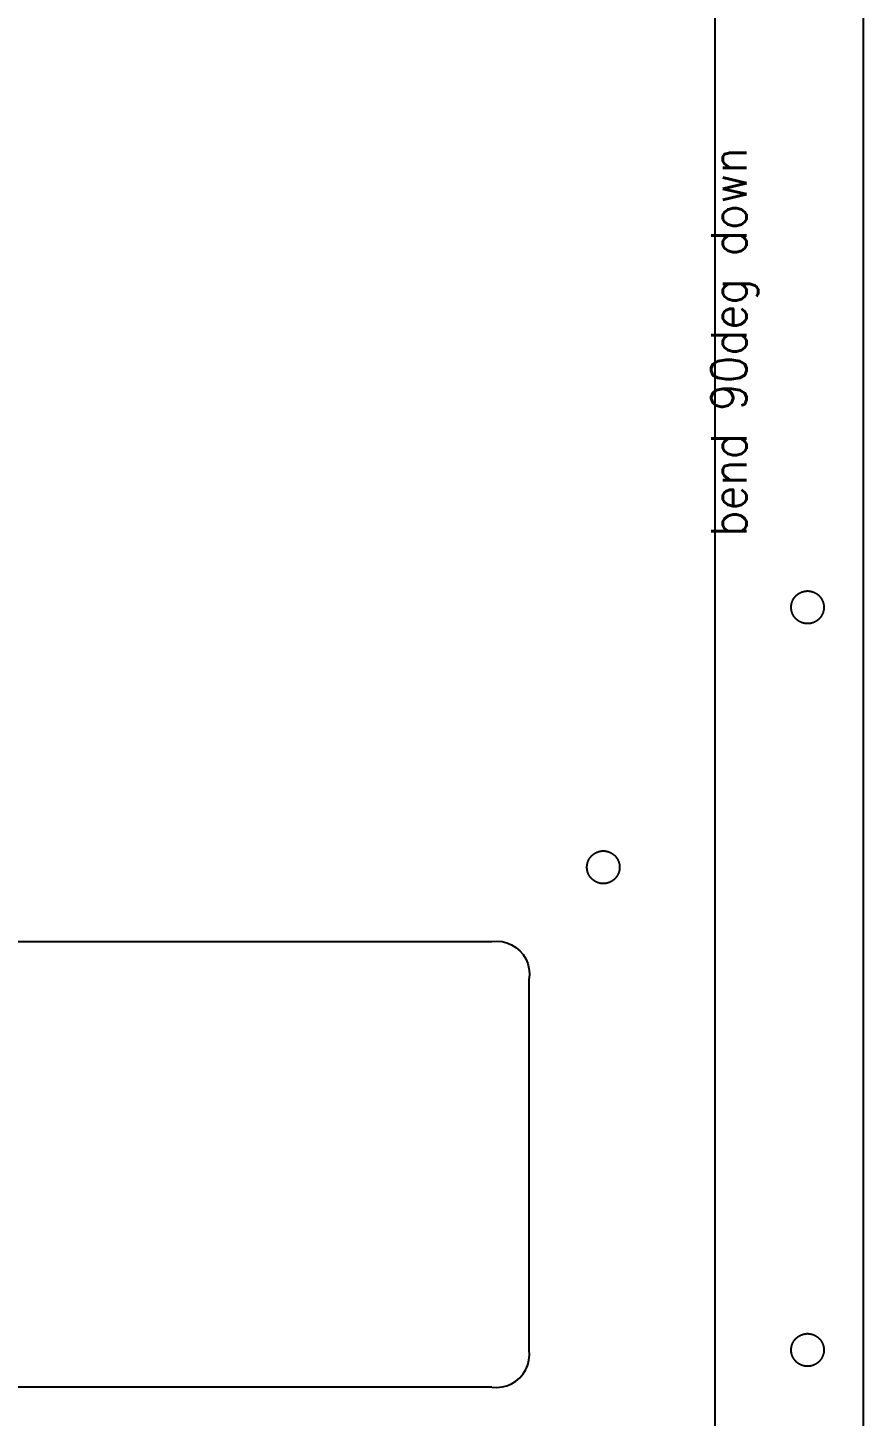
# Model space of a CAD drawing. Extents: x 313 to 538, y -9 to 739.
# Drawn here: x 425 to 537.5, y 364.9 to 551.9 of the extents above; entities that cross this region are included whole.
import ezdxf

# ---------------------------------------------------------------- set-up
doc = ezdxf.new("R2010")
doc.units = 0
doc.layers.get('0').update_dxf_attribs({"linetype": 'CONTINUOUS', "true_color": 0xffffff})
doc.layers.add('Layer0', color=7, linetype='CONTINUOUS', true_color=0xffffff)
doc.styles.add('textstyle2', font='')
doc.styles.get('textstyle2').set_extended_font_data('Standard')

msp = doc.modelspace()

# ---------------------------------------------------------------- linework, layer by layer
at = {"layer": 'Layer0'}
for p, q in [((517.53, 714.84), (517.53, 27.84)), ((537.53, 712.84), (537.53, 29.84)), ((528.08, 474.87), (528.1, 474.91)), ((528.1, 474.91), (528.12, 474.94)), ((528.12, 474.94), (528.14, 474.97)), ((528.14, 474.97), (528.16, 475.01)), ((528.16, 475.01), (528.18, 475.04)), ((528.18, 475.04), (528.2, 475.07)), ((528.2, 475.07), (528.23, 475.1)), ((528.23, 475.1), (528.25, 475.13)), ((528.25, 475.13), (528.27, 475.16)), ((528.27, 475.16), (528.29, 475.19)), ((528.29, 475.19), (528.32, 475.22)), ((528.32, 475.22), (528.34, 475.25)), ((528.34, 475.25), (528.37, 475.28)), ((528.37, 475.28), (528.39, 475.31)), ((528.39, 475.31), (528.42, 475.34)), ((528.42, 475.34), (528.44, 475.37)), ((528.44, 475.37), (528.47, 475.4)), ((528.47, 475.4), (528.5, 475.42)), ((528.5, 475.42), (528.53, 475.45)), ((528.53, 475.45), (528.56, 475.47)), ((528.56, 475.47), (528.58, 475.5)), ((528.58, 475.5), (528.61, 475.53)), ((528.61, 475.53), (528.64, 475.55)), ((528.64, 475.55), (528.67, 475.57)), ((528.67, 475.57), (528.7, 475.6)), ((528.7, 475.6), (528.73, 475.62)), ((528.73, 475.62), (528.77, 475.64)), ((528.77, 475.64), (528.8, 475.66)), ((528.8, 475.66), (528.83, 475.68)), ((528.83, 475.68), (528.86, 475.71)), ((528.86, 475.71), (528.89, 475.73)), ((528.89, 475.73), (528.93, 475.75)), ((528.93, 475.75), (528.96, 475.76)), ((528.96, 475.76), (528.99, 475.78)), ((528.99, 475.78), (529.03, 475.8)), ((529.03, 475.8), (529.06, 475.82)), ((529.06, 475.82), (529.1, 475.83)), ((529.1, 475.83), (529.13, 475.85)), ((529.13, 475.85), (529.17, 475.86)), ((529.17, 475.86), (529.2, 475.88)), ((529.2, 475.88), (529.24, 475.89)), ((529.24, 475.89), (529.28, 475.91)), ((529.28, 475.91), (529.31, 475.92)), ((529.31, 475.92), (529.35, 475.93)), ((529.35, 475.93), (529.38, 475.94)), ((529.38, 475.94), (529.42, 475.95)), ((529.42, 475.95), (529.46, 475.96)), ((529.46, 475.96), (529.5, 475.97)), ((529.5, 475.97), (529.53, 475.98)), ((529.53, 475.98), (529.57, 475.99)), ((529.57, 475.99), (529.61, 476)), ((529.61, 476), (529.65, 476.01)), ((529.65, 476.01), (529.68, 476.01)), ((529.68, 476.01), (529.72, 476.02)), ((529.72, 476.02), (529.76, 476.02)), ((529.76, 476.02), (529.8, 476.03)), ((529.8, 476.03), (529.84, 476.03)), ((529.84, 476.03), (529.87, 476.03)), ((529.87, 476.03), (529.91, 476.04)), ((529.91, 476.04), (529.95, 476.04)), ((529.95, 476.04), (529.99, 476.04)), ((529.99, 476.04), (530.03, 476.04)), ((530.03, 476.04), (530.07, 476.04)), ((530.07, 476.04), (530.1, 476.04)), ((530.1, 476.04), (530.14, 476.04)), ((530.14, 476.04), (530.18, 476.03)), ((530.18, 476.03), (530.22, 476.03)), ((530.22, 476.03), (530.26, 476.03)), ((530.26, 476.03), (530.3, 476.02)), ((530.3, 476.02), (530.33, 476.02)), ((530.33, 476.02), (530.37, 476.01)), ((530.37, 476.01), (530.41, 476.01)), ((530.41, 476.01), (530.45, 476)), ((530.45, 476), (530.48, 475.99)), ((530.48, 475.99), (530.52, 475.98)), ((530.52, 475.98), (530.56, 475.97)), ((530.56, 475.97), (530.6, 475.96)), ((530.6, 475.96), (530.63, 475.95)), ((530.63, 475.95), (530.67, 475.94)), ((530.67, 475.94), (530.71, 475.93)), ((530.71, 475.93), (530.74, 475.92)), ((530.74, 475.92), (530.78, 475.91)), ((530.78, 475.91), (530.82, 475.89)), ((530.82, 475.89), (530.85, 475.88)), ((530.85, 475.88), (530.89, 475.86)), ((530.89, 475.86), (530.92, 475.85)), ((530.92, 475.85), (530.96, 475.83)), ((530.96, 475.83), (530.99, 475.82)), ((530.99, 475.82), (531.03, 475.8)), ((531.03, 475.8), (531.06, 475.78)), ((531.06, 475.78), (531.09, 475.76)), ((531.09, 475.76), (531.13, 475.75)), ((531.13, 475.75), (531.16, 475.73)), ((531.16, 475.73), (531.19, 475.71)), ((531.19, 475.71), (531.23, 475.68)), ((531.23, 475.68), (531.26, 475.66)), ((531.26, 475.66), (531.29, 475.64)), ((531.29, 475.64), (531.32, 475.62)), ((531.32, 475.62), (531.35, 475.6)), ((531.35, 475.6), (531.38, 475.57)), ((531.38, 475.57), (531.41, 475.55)), ((531.41, 475.55), (531.44, 475.53)), ((531.44, 475.53), (531.47, 475.5)), ((531.47, 475.5), (531.5, 475.47)), ((531.5, 475.47), (531.53, 475.45)), ((531.53, 475.45), (531.56, 475.42)), ((531.56, 475.42), (531.58, 475.4)), ((531.58, 475.4), (531.61, 475.37)), ((531.61, 475.37), (531.64, 475.34)), ((531.64, 475.34), (531.66, 475.31)), ((531.66, 475.31), (531.69, 475.28)), ((531.69, 475.28), (531.71, 475.25)), ((531.71, 475.25), (531.74, 475.22)), ((531.74, 475.22), (531.76, 475.19)), ((531.76, 475.19), (531.78, 475.16)), ((531.78, 475.16), (531.81, 475.13)), ((531.81, 475.13), (531.83, 475.1)), ((531.83, 475.1), (531.85, 475.07)), ((531.85, 475.07), (531.87, 475.04)), ((531.87, 475.04), (531.89, 475.01)), ((531.89, 475.01), (531.91, 474.97)), ((531.91, 474.97), (531.93, 474.94)), ((531.93, 474.94), (531.95, 474.91)), ((531.95, 474.91), (531.97, 474.87)), ((527.83, 473.99), (527.84, 474.03)), ((527.83, 473.95), (527.83, 473.99)), ((527.83, 473.92), (527.83, 473.95)), ((527.83, 473.88), (527.83, 473.92)), ((527.83, 473.84), (527.83, 473.88)), ((527.83, 473.8), (527.83, 473.84)), ((527.83, 473.76), (527.83, 473.8)), ((527.83, 473.72), (527.83, 473.76)), ((527.83, 473.69), (527.83, 473.72)), ((527.84, 473.65), (527.83, 473.69)), ((527.84, 474.11), (527.85, 474.15)), ((527.84, 474.07), (527.84, 474.11)), ((527.84, 474.03), (527.84, 474.07)), ((527.84, 473.61), (527.84, 473.65)), ((527.84, 473.57), (527.84, 473.61)), ((527.85, 473.53), (527.84, 473.57)), ((527.85, 474.18), (527.86, 474.22)), ((527.85, 474.15), (527.85, 474.18)), ((527.85, 473.5), (527.85, 473.53)), ((527.86, 473.46), (527.85, 473.5)), ((527.86, 474.22), (527.87, 474.26)), ((527.87, 473.42), (527.86, 473.46)), ((527.87, 474.26), (527.88, 474.3)), ((527.88, 473.38), (527.87, 473.42)), ((527.88, 474.33), (527.89, 474.37)), ((527.88, 474.3), (527.88, 474.33)), ((527.88, 473.34), (527.88, 473.38)), ((527.89, 473.31), (527.88, 473.34)), ((527.89, 474.37), (527.9, 474.41)), ((527.9, 473.27), (527.89, 473.31)), ((527.9, 474.41), (527.91, 474.45)), ((527.91, 473.23), (527.9, 473.27)), ((527.91, 474.45), (527.92, 474.48)), ((527.92, 473.2), (527.91, 473.23)), ((527.92, 474.48), (527.94, 474.52)), ((527.94, 473.16), (527.92, 473.2)), ((527.94, 474.52), (527.95, 474.56)), ((527.95, 473.12), (527.94, 473.16)), ((527.95, 474.56), (527.96, 474.59)), ((527.96, 473.09), (527.95, 473.12)), ((527.96, 474.59), (527.97, 474.63)), ((527.97, 473.05), (527.96, 473.09)), ((527.97, 474.63), (527.99, 474.66)), ((527.99, 473.02), (527.97, 473.05)), ((527.99, 474.66), (528, 474.7)), ((528, 472.98), (527.99, 473.02)), ((528, 474.7), (528.02, 474.73)), ((528.02, 474.73), (528.03, 474.77)), ((528.03, 474.77), (528.05, 474.8)), ((528.05, 474.8), (528.07, 474.84)), ((528.07, 474.84), (528.08, 474.87)), ((531.97, 474.87), (531.99, 474.84)), ((531.99, 474.84), (532, 474.8)), ((532, 474.8), (532.02, 474.77)), ((532.02, 474.77), (532.04, 474.73)), ((532.04, 474.73), (532.05, 474.7)), ((532.05, 474.7), (532.07, 474.66)), ((532.07, 473.02), (532.05, 472.98)), ((532.07, 474.66), (532.08, 474.63)), ((532.08, 473.05), (532.07, 473.02)), ((532.08, 474.63), (532.09, 474.59)), ((532.09, 473.09), (532.08, 473.05)), ((532.09, 474.59), (532.11, 474.56)), ((532.11, 473.12), (532.09, 473.09)), ((532.11, 474.56), (532.12, 474.52)), ((532.12, 473.16), (532.11, 473.12)), ((532.12, 474.52), (532.13, 474.48)), ((532.13, 473.2), (532.12, 473.16)), ((532.13, 474.48), (532.14, 474.45)), ((532.14, 473.23), (532.13, 473.2)), ((532.14, 474.45), (532.15, 474.41)), ((532.15, 473.27), (532.14, 473.23)), ((532.15, 474.41), (532.16, 474.37)), ((532.16, 473.31), (532.15, 473.27)), ((532.16, 474.37), (532.17, 474.33)), ((532.17, 473.34), (532.16, 473.31)), ((532.17, 474.33), (532.18, 474.3)), ((532.18, 473.38), (532.17, 473.34)), ((532.18, 474.3), (532.19, 474.26)), ((532.19, 473.42), (532.18, 473.38)), ((532.19, 474.26), (532.19, 474.22)), ((532.19, 474.22), (532.2, 474.18)), ((532.2, 473.5), (532.19, 473.46)), ((532.19, 473.46), (532.19, 473.42)), ((532.2, 474.18), (532.21, 474.15)), ((532.21, 473.53), (532.2, 473.5)), ((532.21, 474.15), (532.21, 474.11)), ((532.21, 474.11), (532.22, 474.07)), ((532.22, 473.61), (532.21, 473.57)), ((532.21, 473.57), (532.21, 473.53)), ((532.22, 474.07), (532.22, 474.03)), ((532.22, 474.03), (532.22, 473.99)), ((532.22, 473.99), (532.22, 473.95)), ((532.22, 473.95), (532.23, 473.92)), ((532.23, 473.76), (532.22, 473.72)), ((532.22, 473.72), (532.22, 473.69)), ((532.22, 473.69), (532.22, 473.65)), ((532.22, 473.65), (532.22, 473.61)), ((532.23, 473.92), (532.23, 473.88)), ((532.23, 473.88), (532.23, 473.84)), ((532.23, 473.84), (532.23, 473.8)), ((532.23, 473.8), (532.23, 473.76)), ((528.02, 472.95), (528, 472.98)), ((528.03, 472.91), (528.02, 472.95)), ((528.05, 472.88), (528.03, 472.91)), ((528.07, 472.84), (528.05, 472.88)), ((528.08, 472.81), (528.07, 472.84)), ((528.1, 472.77), (528.08, 472.81)), ((528.12, 472.74), (528.1, 472.77)), ((528.14, 472.71), (528.12, 472.74)), ((528.16, 472.67), (528.14, 472.71)), ((528.18, 472.64), (528.16, 472.67)), ((528.2, 472.61), (528.18, 472.64)), ((528.23, 472.58), (528.2, 472.61)), ((528.25, 472.55), (528.23, 472.58)), ((528.27, 472.52), (528.25, 472.55)), ((528.29, 472.49), (528.27, 472.52)), ((528.32, 472.46), (528.29, 472.49)), ((528.34, 472.43), (528.32, 472.46)), ((528.37, 472.4), (528.34, 472.43)), ((528.39, 472.37), (528.37, 472.4)), ((528.42, 472.34), (528.39, 472.37)), ((528.44, 472.31), (528.42, 472.34)), ((528.47, 472.28), (528.44, 472.31)), ((528.5, 472.26), (528.47, 472.28)), ((528.53, 472.23), (528.5, 472.26)), ((528.56, 472.2), (528.53, 472.23)), ((528.58, 472.18), (528.56, 472.2)), ((528.61, 472.15), (528.58, 472.18)), ((528.64, 472.13), (528.61, 472.15)), ((528.67, 472.11), (528.64, 472.13)), ((528.7, 472.08), (528.67, 472.11)), ((528.73, 472.06), (528.7, 472.08)), ((528.77, 472.04), (528.73, 472.06)), ((528.8, 472.02), (528.77, 472.04)), ((528.83, 471.99), (528.8, 472.02)), ((528.86, 471.97), (528.83, 471.99)), ((528.89, 471.95), (528.86, 471.97)), ((528.93, 471.93), (528.89, 471.95)), ((528.96, 471.92), (528.93, 471.93)), ((528.99, 471.9), (528.96, 471.92)), ((529.03, 471.88), (528.99, 471.9)), ((529.06, 471.86), (529.03, 471.88)), ((529.1, 471.85), (529.06, 471.86)), ((529.13, 471.83), (529.1, 471.85)), ((529.17, 471.81), (529.13, 471.83)), ((529.2, 471.8), (529.17, 471.81)), ((529.24, 471.79), (529.2, 471.8)), ((529.28, 471.77), (529.24, 471.79)), ((529.31, 471.76), (529.28, 471.77)), ((529.35, 471.75), (529.31, 471.76)), ((529.38, 471.74), (529.35, 471.75)), ((529.42, 471.73), (529.38, 471.74)), ((529.46, 471.71), (529.42, 471.73)), ((529.5, 471.71), (529.46, 471.71)), ((529.53, 471.7), (529.5, 471.71)), ((529.57, 471.69), (529.53, 471.7)), ((529.61, 471.68), (529.57, 471.69)), ((529.65, 471.67), (529.61, 471.68)), ((529.68, 471.67), (529.65, 471.67)), ((529.72, 471.66), (529.68, 471.67)), ((529.76, 471.66), (529.72, 471.66)), ((529.8, 471.65), (529.76, 471.66)), ((529.84, 471.65), (529.8, 471.65)), ((529.87, 471.65), (529.84, 471.65)), ((529.91, 471.64), (529.87, 471.65)), ((529.95, 471.64), (529.91, 471.64)), ((529.99, 471.64), (529.95, 471.64)), ((530.03, 471.64), (529.99, 471.64)), ((530.07, 471.64), (530.03, 471.64)), ((530.1, 471.64), (530.07, 471.64)), ((530.14, 471.64), (530.1, 471.64)), ((530.18, 471.65), (530.14, 471.64)), ((530.22, 471.65), (530.18, 471.65)), ((530.26, 471.65), (530.22, 471.65)), ((530.3, 471.66), (530.26, 471.65)), ((530.33, 471.66), (530.3, 471.66)), ((530.37, 471.67), (530.33, 471.66)), ((530.41, 471.67), (530.37, 471.67)), ((530.45, 471.68), (530.41, 471.67)), ((530.48, 471.69), (530.45, 471.68)), ((530.52, 471.7), (530.48, 471.69)), ((530.56, 471.71), (530.52, 471.7)), ((530.6, 471.71), (530.56, 471.71)), ((530.63, 471.73), (530.6, 471.71)), ((530.67, 471.74), (530.63, 471.73)), ((530.71, 471.75), (530.67, 471.74)), ((530.74, 471.76), (530.71, 471.75)), ((530.78, 471.77), (530.74, 471.76)), ((530.82, 471.79), (530.78, 471.77)), ((530.85, 471.8), (530.82, 471.79)), ((530.89, 471.81), (530.85, 471.8)), ((530.92, 471.83), (530.89, 471.81)), ((530.96, 471.85), (530.92, 471.83)), ((530.99, 471.86), (530.96, 471.85)), ((531.03, 471.88), (530.99, 471.86)), ((531.06, 471.9), (531.03, 471.88)), ((531.09, 471.92), (531.06, 471.9)), ((531.13, 471.93), (531.09, 471.92)), ((531.16, 471.95), (531.13, 471.93)), ((531.19, 471.97), (531.16, 471.95)), ((531.23, 471.99), (531.19, 471.97)), ((531.26, 472.02), (531.23, 471.99)), ((531.29, 472.04), (531.26, 472.02)), ((531.32, 472.06), (531.29, 472.04)), ((531.35, 472.08), (531.32, 472.06)), ((531.38, 472.11), (531.35, 472.08)), ((531.41, 472.13), (531.38, 472.11)), ((531.44, 472.15), (531.41, 472.13)), ((531.47, 472.18), (531.44, 472.15)), ((531.5, 472.2), (531.47, 472.18)), ((531.53, 472.23), (531.5, 472.2)), ((531.56, 472.26), (531.53, 472.23)), ((531.58, 472.28), (531.56, 472.26)), ((531.61, 472.31), (531.58, 472.28)), ((531.64, 472.34), (531.61, 472.31)), ((531.66, 472.37), (531.64, 472.34)), ((531.69, 472.4), (531.66, 472.37)), ((531.71, 472.43), (531.69, 472.4)), ((531.74, 472.46), (531.71, 472.43)), ((531.76, 472.49), (531.74, 472.46)), ((531.78, 472.52), (531.76, 472.49)), ((531.81, 472.55), (531.78, 472.52)), ((531.83, 472.58), (531.81, 472.55)), ((531.85, 472.61), (531.83, 472.58)), ((531.87, 472.64), (531.85, 472.61)), ((531.89, 472.67), (531.87, 472.64)), ((531.91, 472.71), (531.89, 472.67)), ((531.93, 472.74), (531.91, 472.71)), ((531.95, 472.77), (531.93, 472.74)), ((531.97, 472.81), (531.95, 472.77)), ((531.99, 472.84), (531.97, 472.81)), ((532, 472.88), (531.99, 472.84)), ((532.02, 472.91), (532, 472.88)), ((532.04, 472.95), (532.02, 472.91)), ((532.05, 472.98), (532.04, 472.95)), ((500.38, 439.33), (500.39, 439.37)), ((500.39, 439.37), (500.4, 439.41)), ((500.4, 439.41), (500.41, 439.45)), ((500.41, 439.45), (500.42, 439.48)), ((500.42, 439.48), (500.44, 439.52)), ((500.44, 439.52), (500.45, 439.56)), ((500.45, 439.56), (500.46, 439.59)), ((500.46, 439.59), (500.47, 439.63)), ((500.47, 439.63), (500.49, 439.66)), ((500.49, 439.66), (500.5, 439.7)), ((500.5, 439.7), (500.52, 439.73)), ((500.52, 439.73), (500.53, 439.77)), ((500.53, 439.77), (500.55, 439.8)), ((500.55, 439.8), (500.57, 439.84)), ((500.57, 439.84), (500.58, 439.87)), ((500.58, 439.87), (500.6, 439.91)), ((500.6, 439.91), (500.62, 439.94)), ((500.62, 439.94), (500.64, 439.97)), ((500.64, 439.97), (500.66, 440.01)), ((500.66, 440.01), (500.68, 440.04)), ((500.68, 440.04), (500.7, 440.07)), ((500.7, 440.07), (500.73, 440.1)), ((500.73, 440.1), (500.75, 440.13)), ((500.75, 440.13), (500.77, 440.16)), ((500.77, 440.16), (500.79, 440.19)), ((500.79, 440.19), (500.82, 440.22)), ((500.82, 440.22), (500.84, 440.25)), ((500.84, 440.25), (500.87, 440.28)), ((500.87, 440.28), (500.89, 440.31)), ((500.89, 440.31), (500.92, 440.34)), ((500.92, 440.34), (500.94, 440.37)), ((500.94, 440.37), (500.97, 440.4)), ((500.97, 440.4), (501, 440.42)), ((501, 440.42), (501.03, 440.45)), ((501.03, 440.45), (501.06, 440.47)), ((501.06, 440.47), (501.08, 440.5)), ((501.08, 440.5), (501.11, 440.53)), ((501.11, 440.53), (501.14, 440.55)), ((501.14, 440.55), (501.17, 440.57)), ((501.17, 440.57), (501.2, 440.6)), ((501.2, 440.6), (501.23, 440.62)), ((501.23, 440.62), (501.27, 440.64)), ((501.27, 440.64), (501.3, 440.66)), ((501.3, 440.66), (501.33, 440.68)), ((501.33, 440.68), (501.36, 440.71)), ((501.36, 440.71), (501.39, 440.73)), ((501.39, 440.73), (501.43, 440.75)), ((501.43, 440.75), (501.46, 440.76)), ((501.46, 440.76), (501.49, 440.78)), ((501.49, 440.78), (501.53, 440.8)), ((501.53, 440.8), (501.56, 440.82)), ((501.56, 440.82), (501.6, 440.83)), ((501.6, 440.83), (501.63, 440.85)), ((501.63, 440.85), (501.67, 440.86)), ((501.67, 440.86), (501.7, 440.88)), ((501.7, 440.88), (501.74, 440.89)), ((501.74, 440.89), (501.78, 440.91)), ((501.78, 440.91), (501.81, 440.92)), ((501.81, 440.92), (501.85, 440.93)), ((501.85, 440.93), (501.88, 440.94)), ((501.88, 440.94), (501.92, 440.95)), ((501.92, 440.95), (501.96, 440.96)), ((501.96, 440.96), (502, 440.97)), ((502, 440.97), (502.03, 440.98)), ((502.03, 440.98), (502.07, 440.99)), ((502.07, 440.99), (502.11, 441)), ((502.11, 441), (502.15, 441.01)), ((502.15, 441.01), (502.18, 441.01)), ((502.18, 441.01), (502.22, 441.02)), ((502.22, 441.02), (502.26, 441.02)), ((502.26, 441.02), (502.3, 441.03)), ((502.3, 441.03), (502.34, 441.03)), ((502.34, 441.03), (502.37, 441.03)), ((502.37, 441.03), (502.41, 441.04)), ((502.41, 441.04), (502.45, 441.04)), ((502.45, 441.04), (502.49, 441.04)), ((502.49, 441.04), (502.53, 441.04)), ((502.53, 441.04), (502.57, 441.04)), ((502.57, 441.04), (502.6, 441.04)), ((502.6, 441.04), (502.64, 441.04)), ((502.64, 441.04), (502.68, 441.03)), ((502.68, 441.03), (502.72, 441.03)), ((502.72, 441.03), (502.76, 441.03)), ((502.76, 441.03), (502.8, 441.02)), ((502.8, 441.02), (502.83, 441.02)), ((502.83, 441.02), (502.87, 441.01)), ((502.87, 441.01), (502.91, 441.01)), ((502.91, 441.01), (502.95, 441)), ((502.95, 441), (502.98, 440.99)), ((502.98, 440.99), (503.02, 440.98)), ((503.02, 440.98), (503.06, 440.97)), ((503.06, 440.97), (503.1, 440.96)), ((503.1, 440.96), (503.13, 440.95)), ((503.13, 440.95), (503.17, 440.94)), ((503.17, 440.94), (503.21, 440.93)), ((503.21, 440.93), (503.24, 440.92)), ((503.24, 440.92), (503.28, 440.91)), ((503.28, 440.91), (503.32, 440.89)), ((503.32, 440.89), (503.35, 440.88)), ((503.35, 440.88), (503.39, 440.86)), ((503.39, 440.86), (503.42, 440.85)), ((503.42, 440.85), (503.46, 440.83)), ((503.46, 440.83), (503.49, 440.82)), ((503.49, 440.82), (503.53, 440.8)), ((503.53, 440.8), (503.56, 440.78)), ((503.56, 440.78), (503.59, 440.76)), ((503.59, 440.76), (503.63, 440.75)), ((503.63, 440.75), (503.66, 440.73)), ((503.66, 440.73), (503.69, 440.71)), ((503.69, 440.71), (503.73, 440.68)), ((503.73, 440.68), (503.76, 440.66)), ((503.76, 440.66), (503.79, 440.64)), ((503.79, 440.64), (503.82, 440.62)), ((503.82, 440.62), (503.85, 440.6)), ((503.85, 440.6), (503.88, 440.57)), ((503.88, 440.57), (503.91, 440.55)), ((503.91, 440.55), (503.94, 440.53)), ((503.94, 440.53), (503.97, 440.5)), ((503.97, 440.5), (504, 440.47)), ((504, 440.47), (504.03, 440.45)), ((504.03, 440.45), (504.06, 440.42)), ((504.06, 440.42), (504.08, 440.4)), ((504.08, 440.4), (504.11, 440.37)), ((504.11, 440.37), (504.14, 440.34)), ((504.14, 440.34), (504.16, 440.31)), ((504.16, 440.31), (504.19, 440.28)), ((504.19, 440.28), (504.21, 440.25)), ((504.21, 440.25), (504.24, 440.22)), ((504.24, 440.22), (504.26, 440.19)), ((504.26, 440.19), (504.28, 440.16)), ((504.28, 440.16), (504.31, 440.13)), ((504.31, 440.13), (504.33, 440.1)), ((504.33, 440.1), (504.35, 440.07)), ((504.35, 440.07), (504.37, 440.04)), ((504.37, 440.04), (504.39, 440.01)), ((504.39, 440.01), (504.41, 439.97)), ((504.41, 439.97), (504.43, 439.94)), ((504.43, 439.94), (504.45, 439.91)), ((504.45, 439.91), (504.47, 439.87)), ((504.47, 439.87), (504.49, 439.84)), ((504.49, 439.84), (504.5, 439.8)), ((504.5, 439.8), (504.52, 439.77)), ((504.52, 439.77), (504.54, 439.73)), ((504.54, 439.73), (504.55, 439.7)), ((504.55, 439.7), (504.57, 439.66)), ((504.57, 439.66), (504.58, 439.63)), ((504.58, 439.63), (504.59, 439.59)), ((504.59, 439.59), (504.61, 439.56)), ((504.61, 439.56), (504.62, 439.52)), ((504.62, 439.52), (504.63, 439.48)), ((504.63, 439.48), (504.64, 439.45)), ((504.64, 439.45), (504.65, 439.41)), ((504.65, 439.41), (504.66, 439.37)), ((504.66, 439.37), (504.67, 439.33)), ((500.33, 438.99), (500.34, 439.03)), ((500.33, 438.95), (500.33, 438.99)), ((500.33, 438.92), (500.33, 438.95)), ((500.33, 438.88), (500.33, 438.92)), ((500.33, 438.84), (500.33, 438.88)), ((500.33, 438.8), (500.33, 438.84)), ((500.33, 438.76), (500.33, 438.8)), ((500.33, 438.72), (500.33, 438.76)), ((500.33, 438.69), (500.33, 438.72)), ((500.34, 438.65), (500.33, 438.69)), ((500.34, 439.11), (500.35, 439.15)), ((500.34, 439.07), (500.34, 439.11)), ((500.34, 439.03), (500.34, 439.07)), ((500.34, 438.61), (500.34, 438.65)), ((500.34, 438.57), (500.34, 438.61)), ((500.35, 438.53), (500.34, 438.57)), ((500.35, 439.18), (500.36, 439.22)), ((500.35, 439.15), (500.35, 439.18)), ((500.35, 438.5), (500.35, 438.53)), ((500.36, 438.46), (500.35, 438.5)), ((500.36, 439.22), (500.37, 439.26)), ((500.37, 438.42), (500.36, 438.46)), ((500.37, 439.26), (500.38, 439.3)), ((500.38, 438.38), (500.37, 438.42)), ((500.38, 439.3), (500.38, 439.33)), ((500.38, 438.34), (500.38, 438.38)), ((500.39, 438.31), (500.38, 438.34)), ((500.4, 438.27), (500.39, 438.31)), ((500.41, 438.23), (500.4, 438.27)), ((500.42, 438.2), (500.41, 438.23)), ((500.44, 438.16), (500.42, 438.2)), ((500.45, 438.12), (500.44, 438.16)), ((500.46, 438.09), (500.45, 438.12)), ((500.47, 438.05), (500.46, 438.09)), ((500.49, 438.02), (500.47, 438.05)), ((500.5, 437.98), (500.49, 438.02)), ((500.52, 437.95), (500.5, 437.98)), ((500.53, 437.91), (500.52, 437.95)), ((500.55, 437.88), (500.53, 437.91)), ((500.57, 437.84), (500.55, 437.88)), ((500.58, 437.81), (500.57, 437.84)), ((500.6, 437.77), (500.58, 437.81)), ((500.62, 437.74), (500.6, 437.77)), ((500.64, 437.71), (500.62, 437.74)), ((500.66, 437.67), (500.64, 437.71)), ((500.68, 437.64), (500.66, 437.67)), ((500.7, 437.61), (500.68, 437.64)), ((500.73, 437.58), (500.7, 437.61)), ((500.75, 437.55), (500.73, 437.58)), ((500.77, 437.52), (500.75, 437.55)), ((500.79, 437.49), (500.77, 437.52)), ((504.28, 437.52), (504.26, 437.49)), ((504.31, 437.55), (504.28, 437.52)), ((504.33, 437.58), (504.31, 437.55)), ((504.35, 437.61), (504.33, 437.58)), ((504.37, 437.64), (504.35, 437.61)), ((504.39, 437.67), (504.37, 437.64)), ((504.41, 437.71), (504.39, 437.67)), ((504.43, 437.74), (504.41, 437.71)), ((504.45, 437.77), (504.43, 437.74)), ((504.47, 437.81), (504.45, 437.77)), ((504.49, 437.84), (504.47, 437.81)), ((504.5, 437.88), (504.49, 437.84)), ((504.52, 437.91), (504.5, 437.88)), ((504.54, 437.95), (504.52, 437.91)), ((504.55, 437.98), (504.54, 437.95)), ((504.57, 438.02), (504.55, 437.98)), ((504.58, 438.05), (504.57, 438.02)), ((504.59, 438.09), (504.58, 438.05)), ((504.61, 438.12), (504.59, 438.09)), ((504.62, 438.16), (504.61, 438.12)), ((504.63, 438.2), (504.62, 438.16)), ((504.64, 438.23), (504.63, 438.2)), ((504.65, 438.27), (504.64, 438.23)), ((504.66, 438.31), (504.65, 438.27)), ((504.67, 438.34), (504.66, 438.31)), ((504.67, 439.33), (504.68, 439.3)), ((504.68, 438.38), (504.67, 438.34)), ((504.68, 439.3), (504.69, 439.26)), ((504.69, 438.42), (504.68, 438.38)), ((504.69, 439.26), (504.69, 439.22)), ((504.69, 439.22), (504.7, 439.18)), ((504.7, 438.5), (504.69, 438.46)), ((504.69, 438.46), (504.69, 438.42)), ((504.7, 439.18), (504.71, 439.15)), ((504.71, 438.53), (504.7, 438.5)), ((504.71, 439.15), (504.71, 439.11)), ((504.71, 439.11), (504.72, 439.07)), ((504.72, 438.61), (504.71, 438.57)), ((504.71, 438.57), (504.71, 438.53)), ((504.72, 439.07), (504.72, 439.03)), ((504.72, 439.03), (504.72, 438.99)), ((504.72, 438.99), (504.72, 438.95)), ((504.72, 438.95), (504.73, 438.92)), ((504.73, 438.76), (504.72, 438.72)), ((504.72, 438.72), (504.72, 438.69)), ((504.72, 438.69), (504.72, 438.65)), ((504.72, 438.65), (504.72, 438.61)), ((504.73, 438.92), (504.73, 438.88)), ((504.73, 438.88), (504.73, 438.84)), ((504.73, 438.84), (504.73, 438.8)), ((504.73, 438.8), (504.73, 438.76)), ((500.82, 437.46), (500.79, 437.49)), ((500.84, 437.43), (500.82, 437.46)), ((500.87, 437.4), (500.84, 437.43)), ((500.89, 437.37), (500.87, 437.4)), ((500.92, 437.34), (500.89, 437.37)), ((500.94, 437.31), (500.92, 437.34)), ((500.97, 437.28), (500.94, 437.31)), ((501, 437.26), (500.97, 437.28)), ((501.03, 437.23), (501, 437.26)), ((501.06, 437.2), (501.03, 437.23)), ((501.08, 437.18), (501.06, 437.2)), ((501.11, 437.15), (501.08, 437.18)), ((501.14, 437.13), (501.11, 437.15)), ((501.17, 437.11), (501.14, 437.13)), ((501.2, 437.08), (501.17, 437.11)), ((501.23, 437.06), (501.2, 437.08)), ((501.27, 437.04), (501.23, 437.06)), ((501.3, 437.02), (501.27, 437.04)), ((501.33, 436.99), (501.3, 437.02)), ((501.36, 436.97), (501.33, 436.99)), ((501.39, 436.95), (501.36, 436.97)), ((501.43, 436.93), (501.39, 436.95)), ((501.46, 436.92), (501.43, 436.93)), ((501.49, 436.9), (501.46, 436.92)), ((501.53, 436.88), (501.49, 436.9)), ((501.56, 436.86), (501.53, 436.88)), ((501.6, 436.85), (501.56, 436.86)), ((501.63, 436.83), (501.6, 436.85)), ((501.67, 436.81), (501.63, 436.83)), ((501.7, 436.8), (501.67, 436.81)), ((501.74, 436.79), (501.7, 436.8)), ((501.78, 436.77), (501.74, 436.79)), ((501.81, 436.76), (501.78, 436.77)), ((501.85, 436.75), (501.81, 436.76)), ((501.88, 436.74), (501.85, 436.75)), ((501.92, 436.73), (501.88, 436.74)), ((501.96, 436.71), (501.92, 436.73)), ((502, 436.71), (501.96, 436.71)), ((502.03, 436.7), (502, 436.71)), ((502.07, 436.69), (502.03, 436.7)), ((502.11, 436.68), (502.07, 436.69)), ((502.15, 436.67), (502.11, 436.68)), ((502.18, 436.67), (502.15, 436.67)), ((502.22, 436.66), (502.18, 436.67)), ((502.26, 436.66), (502.22, 436.66)), ((502.3, 436.65), (502.26, 436.66)), ((502.34, 436.65), (502.3, 436.65)), ((502.37, 436.65), (502.34, 436.65)), ((502.41, 436.64), (502.37, 436.65)), ((502.45, 436.64), (502.41, 436.64)), ((502.49, 436.64), (502.45, 436.64)), ((502.53, 436.64), (502.49, 436.64)), ((502.57, 436.64), (502.53, 436.64)), ((502.6, 436.64), (502.57, 436.64)), ((502.64, 436.64), (502.6, 436.64)), ((502.68, 436.65), (502.64, 436.64)), ((502.72, 436.65), (502.68, 436.65)), ((502.76, 436.65), (502.72, 436.65)), ((502.8, 436.66), (502.76, 436.65)), ((502.83, 436.66), (502.8, 436.66)), ((502.87, 436.67), (502.83, 436.66)), ((502.91, 436.67), (502.87, 436.67)), ((502.95, 436.68), (502.91, 436.67)), ((502.98, 436.69), (502.95, 436.68)), ((503.02, 436.7), (502.98, 436.69)), ((503.06, 436.71), (503.02, 436.7)), ((503.1, 436.71), (503.06, 436.71)), ((503.13, 436.73), (503.1, 436.71)), ((503.17, 436.74), (503.13, 436.73)), ((503.21, 436.75), (503.17, 436.74)), ((503.24, 436.76), (503.21, 436.75)), ((503.28, 436.77), (503.24, 436.76)), ((503.32, 436.79), (503.28, 436.77)), ((503.35, 436.8), (503.32, 436.79)), ((503.39, 436.81), (503.35, 436.8)), ((503.42, 436.83), (503.39, 436.81)), ((503.46, 436.85), (503.42, 436.83)), ((503.49, 436.86), (503.46, 436.85)), ((503.53, 436.88), (503.49, 436.86)), ((503.56, 436.9), (503.53, 436.88)), ((503.59, 436.92), (503.56, 436.9)), ((503.63, 436.93), (503.59, 436.92)), ((503.66, 436.95), (503.63, 436.93)), ((503.69, 436.97), (503.66, 436.95)), ((503.73, 436.99), (503.69, 436.97)), ((503.76, 437.02), (503.73, 436.99)), ((503.79, 437.04), (503.76, 437.02)), ((503.82, 437.06), (503.79, 437.04)), ((503.85, 437.08), (503.82, 437.06)), ((503.88, 437.11), (503.85, 437.08)), ((503.91, 437.13), (503.88, 437.11)), ((503.94, 437.15), (503.91, 437.13)), ((503.97, 437.18), (503.94, 437.15)), ((504, 437.2), (503.97, 437.18)), ((504.03, 437.23), (504, 437.2)), ((504.06, 437.26), (504.03, 437.23)), ((504.08, 437.28), (504.06, 437.26)), ((504.11, 437.31), (504.08, 437.28)), ((504.14, 437.34), (504.11, 437.31)), ((504.16, 437.37), (504.14, 437.34)), ((504.19, 437.4), (504.16, 437.37)), ((504.21, 437.43), (504.19, 437.4)), ((504.24, 437.46), (504.21, 437.43)), ((504.26, 437.49), (504.24, 437.46)), ((362.53, 428.84), (487.53, 428.84)), ((487.53, 428.84), (488.21, 428.88)), ((488.21, 428.88), (488.89, 428.82)), ((488.89, 428.82), (489.55, 428.66)), ((489.55, 428.66), (490.18, 428.39)), ((490.18, 428.39), (490.76, 428.03)), ((490.76, 428.03), (491.28, 427.59)), ((491.28, 427.59), (491.72, 427.07)), ((491.72, 427.07), (492.08, 426.49)), ((492.08, 426.49), (492.35, 425.86)), ((492.35, 425.86), (492.51, 425.2)), ((492.51, 425.2), (492.57, 424.52)), ((492.57, 424.52), (492.53, 423.84)), ((492.53, 373.84), (492.53, 423.84)), ((528.99, 375.78), (529.02, 375.8)), ((529.02, 375.8), (529.06, 375.81)), ((529.06, 375.81), (529.09, 375.83)), ((529.09, 375.83), (529.13, 375.85)), ((529.13, 375.85), (529.16, 375.86)), ((529.16, 375.86), (529.2, 375.88)), ((529.2, 375.88), (529.23, 375.89)), ((529.23, 375.89), (529.27, 375.9)), ((529.27, 375.9), (529.3, 375.92)), ((529.3, 375.92), (529.34, 375.93)), ((529.34, 375.93), (529.38, 375.94)), ((529.38, 375.94), (529.41, 375.95)), ((529.41, 375.95), (529.45, 375.96)), ((529.45, 375.96), (529.49, 375.97)), ((529.49, 375.97), (529.53, 375.98)), ((529.53, 375.98), (529.56, 375.99)), ((529.56, 375.99), (529.6, 376)), ((529.6, 376), (529.64, 376.01)), ((529.64, 376.01), (529.68, 376.01)), ((529.68, 376.01), (529.71, 376.02)), ((529.71, 376.02), (529.75, 376.02)), ((529.75, 376.02), (529.79, 376.03)), ((529.79, 376.03), (529.83, 376.03)), ((529.83, 376.03), (529.87, 376.03)), ((529.87, 376.03), (529.9, 376.04)), ((529.9, 376.04), (529.94, 376.04)), ((529.94, 376.04), (529.98, 376.04)), ((529.98, 376.04), (530.02, 376.04)), ((530.02, 376.04), (530.06, 376.04)), ((530.06, 376.04), (530.1, 376.04)), ((530.1, 376.04), (530.14, 376.04)), ((530.14, 376.04), (530.17, 376.03)), ((530.17, 376.03), (530.21, 376.03)), ((530.21, 376.03), (530.25, 376.03)), ((530.25, 376.03), (530.29, 376.02)), ((530.29, 376.02), (530.33, 376.02)), ((530.33, 376.02), (530.36, 376.01)), ((530.36, 376.01), (530.4, 376.01)), ((530.4, 376.01), (530.44, 376)), ((530.44, 376), (530.48, 375.99)), ((530.48, 375.99), (530.51, 375.99)), ((530.51, 375.99), (530.55, 375.98)), ((530.55, 375.98), (530.59, 375.97)), ((530.59, 375.97), (530.63, 375.96)), ((530.63, 375.96), (530.66, 375.95)), ((530.66, 375.95), (530.7, 375.93)), ((530.7, 375.93), (530.74, 375.92)), ((530.74, 375.92), (530.77, 375.91)), ((530.77, 375.91), (530.81, 375.9)), ((530.81, 375.9), (530.84, 375.88)), ((530.84, 375.88), (530.88, 375.87)), ((530.88, 375.87), (530.92, 375.85)), ((530.92, 375.85), (530.95, 375.84)), ((530.95, 375.84), (530.99, 375.82)), ((530.99, 375.82), (531.02, 375.8)), ((531.02, 375.8), (531.05, 375.79)), ((527.83, 373.99), (527.84, 374.02)), ((527.83, 373.95), (527.83, 373.99)), ((527.83, 373.91), (527.83, 373.95)), ((527.84, 374.1), (527.85, 374.14)), ((527.84, 374.06), (527.84, 374.1)), ((527.84, 374.02), (527.84, 374.06)), ((527.85, 374.18), (527.86, 374.21)), ((527.85, 374.14), (527.85, 374.18)), ((527.86, 374.21), (527.87, 374.25)), ((527.87, 374.29), (527.88, 374.33)), ((527.87, 374.25), (527.87, 374.29)), ((527.88, 374.33), (527.89, 374.36)), ((527.89, 374.36), (527.9, 374.4)), ((527.9, 374.4), (527.91, 374.44)), ((527.91, 374.44), (527.92, 374.48)), ((527.92, 374.48), (527.93, 374.51)), ((527.93, 374.51), (527.94, 374.55)), ((527.94, 374.55), (527.96, 374.59)), ((527.96, 374.59), (527.97, 374.62)), ((527.97, 374.62), (527.98, 374.66)), ((527.98, 374.66), (528, 374.69)), ((528, 374.69), (528.01, 374.73)), ((528.01, 374.73), (528.03, 374.76)), ((528.03, 374.76), (528.05, 374.8)), ((528.05, 374.8), (528.06, 374.83)), ((528.06, 374.83), (528.08, 374.87)), ((528.08, 374.87), (528.1, 374.9)), ((528.1, 374.9), (528.12, 374.93)), ((528.12, 374.93), (528.14, 374.97)), ((528.14, 374.97), (528.16, 375)), ((528.16, 375), (528.18, 375.03)), ((528.18, 375.03), (528.2, 375.06)), ((528.2, 375.06), (528.22, 375.1)), ((528.22, 375.1), (528.24, 375.13)), ((528.24, 375.13), (528.27, 375.16)), ((528.27, 375.16), (528.29, 375.19)), ((528.29, 375.19), (528.31, 375.22)), ((528.31, 375.22), (528.34, 375.25)), ((528.34, 375.25), (528.36, 375.28)), ((528.36, 375.28), (528.39, 375.31)), ((528.39, 375.31), (528.41, 375.33)), ((528.41, 375.33), (528.44, 375.36)), ((528.44, 375.36), (528.47, 375.39)), ((528.47, 375.39), (528.49, 375.42)), ((528.49, 375.42), (528.52, 375.44)), ((528.52, 375.44), (528.55, 375.47)), ((528.55, 375.47), (528.58, 375.5)), ((528.58, 375.5), (528.61, 375.52)), ((528.61, 375.52), (528.64, 375.54)), ((528.64, 375.54), (528.67, 375.57)), ((528.67, 375.57), (528.7, 375.59)), ((528.7, 375.59), (528.73, 375.62)), ((528.73, 375.62), (528.76, 375.64)), ((528.76, 375.64), (528.79, 375.66)), ((528.79, 375.66), (528.82, 375.68)), ((528.82, 375.68), (528.86, 375.7)), ((528.86, 375.7), (528.89, 375.72)), ((528.89, 375.72), (528.92, 375.74)), ((528.92, 375.74), (528.95, 375.76)), ((528.95, 375.76), (528.99, 375.78)), ((531.05, 375.79), (531.09, 375.77)), ((531.09, 375.77), (531.12, 375.75)), ((531.12, 375.75), (531.15, 375.73)), ((531.15, 375.73), (531.19, 375.71)), ((531.19, 375.71), (531.22, 375.69)), ((531.22, 375.69), (531.25, 375.67)), ((531.25, 375.67), (531.28, 375.65)), ((531.28, 375.65), (531.31, 375.62)), ((531.31, 375.62), (531.35, 375.6)), ((531.35, 375.6), (531.38, 375.58)), ((531.38, 375.58), (531.41, 375.55)), ((531.41, 375.55), (531.44, 375.53)), ((531.44, 375.53), (531.47, 375.51)), ((531.47, 375.51), (531.49, 375.48)), ((531.49, 375.48), (531.52, 375.45)), ((531.52, 375.45), (531.55, 375.43)), ((531.55, 375.43), (531.58, 375.4)), ((531.58, 375.4), (531.6, 375.37)), ((531.6, 375.37), (531.63, 375.35)), ((531.63, 375.35), (531.66, 375.32)), ((531.66, 375.32), (531.68, 375.29)), ((531.68, 375.29), (531.71, 375.26)), ((531.71, 375.26), (531.73, 375.23)), ((531.73, 375.23), (531.76, 375.2)), ((531.76, 375.2), (531.78, 375.17)), ((531.78, 375.17), (531.8, 375.14)), ((531.8, 375.14), (531.83, 375.11)), ((531.83, 375.11), (531.85, 375.08)), ((531.85, 375.08), (531.87, 375.04)), ((531.87, 375.04), (531.89, 375.01)), ((531.89, 375.01), (531.91, 374.98)), ((531.91, 374.98), (531.93, 374.95)), ((531.93, 374.95), (531.95, 374.91)), ((531.95, 374.91), (531.97, 374.88)), ((531.97, 374.88), (531.98, 374.85)), ((531.98, 374.85), (532, 374.81)), ((532, 374.81), (532.02, 374.78)), ((532.02, 374.78), (532.03, 374.74)), ((532.03, 374.74), (532.05, 374.71)), ((532.05, 374.71), (532.06, 374.67)), ((532.06, 374.67), (532.08, 374.64)), ((532.08, 374.64), (532.09, 374.6)), ((532.09, 374.6), (532.11, 374.56)), ((532.11, 374.56), (532.12, 374.53)), ((532.12, 374.53), (532.13, 374.49)), ((532.13, 374.49), (532.14, 374.45)), ((532.14, 374.45), (532.15, 374.42)), ((532.15, 374.42), (532.16, 374.38)), ((532.16, 374.38), (532.17, 374.34)), ((532.17, 374.34), (532.18, 374.3)), ((532.18, 374.3), (532.19, 374.27)), ((532.19, 374.27), (532.19, 374.23)), ((532.19, 374.23), (532.2, 374.19)), ((532.2, 374.19), (532.2, 374.15)), ((532.2, 374.15), (532.21, 374.12)), ((532.21, 374.12), (532.21, 374.08)), ((532.21, 374.08), (532.22, 374.04)), ((532.22, 374.04), (532.22, 374)), ((532.22, 374), (532.22, 373.96)), ((532.22, 373.96), (532.23, 373.92)), ((532.23, 373.92), (532.23, 373.89)), ((492.35, 371.82), (492.51, 372.48)), ((492.51, 372.48), (492.57, 373.16)), ((492.57, 373.16), (492.53, 373.84)), ((527.83, 373.87), (527.83, 373.91)), ((527.83, 373.83), (527.83, 373.87)), ((527.83, 373.79), (527.83, 373.83)), ((527.83, 373.76), (527.83, 373.79)), ((527.83, 373.72), (527.83, 373.76)), ((527.83, 373.68), (527.83, 373.72)), ((527.84, 373.64), (527.83, 373.68)), ((527.84, 373.6), (527.84, 373.64)), ((527.84, 373.56), (527.84, 373.6)), ((527.85, 373.53), (527.84, 373.56)), ((527.86, 373.49), (527.85, 373.53)), ((527.86, 373.45), (527.86, 373.49)), ((527.87, 373.41), (527.86, 373.45)), ((527.88, 373.38), (527.87, 373.41)), ((527.89, 373.34), (527.88, 373.38)), ((527.89, 373.3), (527.89, 373.34)), ((527.9, 373.26), (527.89, 373.3)), ((527.91, 373.23), (527.9, 373.26)), ((527.93, 373.19), (527.91, 373.23)), ((527.94, 373.15), (527.93, 373.19)), ((527.95, 373.12), (527.94, 373.15)), ((527.96, 373.08), (527.95, 373.12)), ((527.98, 373.04), (527.96, 373.08)), ((527.99, 373.01), (527.98, 373.04)), ((528.01, 372.97), (527.99, 373.01)), ((528.02, 372.94), (528.01, 372.97)), ((528.04, 372.9), (528.02, 372.94)), ((528.05, 372.87), (528.04, 372.9)), ((528.07, 372.83), (528.05, 372.87)), ((528.09, 372.8), (528.07, 372.83)), ((528.11, 372.77), (528.09, 372.8)), ((528.13, 372.73), (528.11, 372.77)), ((528.15, 372.7), (528.13, 372.73)), ((528.17, 372.67), (528.15, 372.7)), ((528.19, 372.64), (528.17, 372.67)), ((528.21, 372.6), (528.19, 372.64)), ((528.23, 372.57), (528.21, 372.6)), ((528.25, 372.54), (528.23, 372.57)), ((528.28, 372.51), (528.25, 372.54)), ((528.3, 372.48), (528.28, 372.51)), ((528.32, 372.45), (528.3, 372.48)), ((528.35, 372.42), (528.32, 372.45)), ((528.37, 372.39), (528.35, 372.42)), ((528.4, 372.36), (528.37, 372.39)), ((528.42, 372.33), (528.4, 372.36)), ((528.45, 372.31), (528.42, 372.33)), ((528.48, 372.28), (528.45, 372.31)), ((528.5, 372.25), (528.48, 372.28)), ((528.53, 372.23), (528.5, 372.25)), ((528.56, 372.2), (528.53, 372.23)), ((528.59, 372.17), (528.56, 372.2)), ((528.62, 372.15), (528.59, 372.17)), ((528.65, 372.13), (528.62, 372.15)), ((528.68, 372.1), (528.65, 372.13)), ((528.71, 372.08), (528.68, 372.1)), ((528.74, 372.06), (528.71, 372.08)), ((528.77, 372.03), (528.74, 372.06)), ((531.33, 372.06), (531.3, 372.04)), ((531.36, 372.09), (531.33, 372.06)), ((531.39, 372.11), (531.36, 372.09)), ((531.42, 372.13), (531.39, 372.11)), ((531.45, 372.16), (531.42, 372.13)), ((531.48, 372.18), (531.45, 372.16)), ((531.51, 372.21), (531.48, 372.18)), ((531.53, 372.24), (531.51, 372.21)), ((531.56, 372.26), (531.53, 372.24)), ((531.59, 372.29), (531.56, 372.26)), ((531.62, 372.32), (531.59, 372.29)), ((531.64, 372.34), (531.62, 372.32)), ((531.67, 372.37), (531.64, 372.34)), ((531.69, 372.4), (531.67, 372.37)), ((531.72, 372.43), (531.69, 372.4)), ((531.74, 372.46), (531.72, 372.43)), ((531.77, 372.49), (531.74, 372.46)), ((531.79, 372.52), (531.77, 372.49)), ((531.81, 372.55), (531.79, 372.52)), ((531.83, 372.58), (531.81, 372.55)), ((531.86, 372.62), (531.83, 372.58)), ((531.88, 372.65), (531.86, 372.62)), ((531.9, 372.68), (531.88, 372.65)), ((531.92, 372.71), (531.9, 372.68)), ((531.94, 372.75), (531.92, 372.71)), ((531.96, 372.78), (531.94, 372.75)), ((531.97, 372.81), (531.96, 372.78)), ((531.99, 372.85), (531.97, 372.81)), ((532.01, 372.88), (531.99, 372.85)), ((532.02, 372.92), (532.01, 372.88)), ((532.04, 372.95), (532.02, 372.92)), ((532.06, 372.99), (532.04, 372.95)), ((532.07, 373.02), (532.06, 372.99)), ((532.08, 373.06), (532.07, 373.02)), ((532.1, 373.09), (532.08, 373.06)), ((532.11, 373.13), (532.1, 373.09)), ((532.12, 373.17), (532.11, 373.13)), ((532.13, 373.2), (532.12, 373.17)), ((532.14, 373.24), (532.13, 373.2)), ((532.15, 373.28), (532.14, 373.24)), ((532.16, 373.31), (532.15, 373.28)), ((532.17, 373.35), (532.16, 373.31)), ((532.18, 373.39), (532.17, 373.35)), ((532.19, 373.43), (532.18, 373.39)), ((532.2, 373.47), (532.19, 373.43)), ((532.21, 373.54), (532.2, 373.5)), ((532.2, 373.5), (532.2, 373.47)), ((532.22, 373.62), (532.21, 373.58)), ((532.21, 373.58), (532.21, 373.54)), ((532.23, 373.77), (532.22, 373.73)), ((532.22, 373.73), (532.22, 373.69)), ((532.22, 373.69), (532.22, 373.66)), ((532.22, 373.66), (532.22, 373.62)), ((532.23, 373.89), (532.23, 373.85)), ((532.23, 373.85), (532.23, 373.81)), ((532.23, 373.81), (532.23, 373.77)), ((491.28, 370.09), (491.72, 370.61)), ((491.72, 370.61), (492.08, 371.19)), ((492.08, 371.19), (492.35, 371.82)), ((528.8, 372.01), (528.77, 372.03)), ((528.84, 371.99), (528.8, 372.01)), ((528.87, 371.97), (528.84, 371.99)), ((528.9, 371.95), (528.87, 371.97)), ((528.93, 371.93), (528.9, 371.95)), ((528.97, 371.91), (528.93, 371.93)), ((529, 371.89), (528.97, 371.91)), ((529.04, 371.88), (529, 371.89)), ((529.07, 371.86), (529.04, 371.88)), ((529.1, 371.84), (529.07, 371.86)), ((529.14, 371.83), (529.1, 371.84)), ((529.17, 371.81), (529.14, 371.83)), ((529.21, 371.8), (529.17, 371.81)), ((529.25, 371.78), (529.21, 371.8)), ((529.28, 371.77), (529.25, 371.78)), ((529.32, 371.76), (529.28, 371.77)), ((529.35, 371.75), (529.32, 371.76)), ((529.39, 371.73), (529.35, 371.75)), ((529.43, 371.72), (529.39, 371.73)), ((529.47, 371.71), (529.43, 371.72)), ((529.5, 371.7), (529.47, 371.71)), ((529.54, 371.69), (529.5, 371.7)), ((529.58, 371.69), (529.54, 371.69)), ((529.62, 371.68), (529.58, 371.69)), ((529.65, 371.67), (529.62, 371.68)), ((529.69, 371.67), (529.65, 371.67)), ((529.73, 371.66), (529.69, 371.67)), ((529.77, 371.66), (529.73, 371.66)), ((529.81, 371.65), (529.77, 371.66)), ((529.84, 371.65), (529.81, 371.65)), ((529.88, 371.64), (529.84, 371.65)), ((529.92, 371.64), (529.88, 371.64)), ((529.96, 371.64), (529.92, 371.64)), ((530, 371.64), (529.96, 371.64)), ((530.04, 371.64), (530, 371.64)), ((530.07, 371.64), (530.04, 371.64)), ((530.11, 371.64), (530.07, 371.64)), ((530.15, 371.64), (530.11, 371.64)), ((530.19, 371.65), (530.15, 371.64)), ((530.23, 371.65), (530.19, 371.65)), ((530.26, 371.65), (530.23, 371.65)), ((530.3, 371.66), (530.26, 371.65)), ((530.34, 371.66), (530.3, 371.66)), ((530.38, 371.67), (530.34, 371.66)), ((530.42, 371.67), (530.38, 371.67)), ((530.45, 371.68), (530.42, 371.67)), ((530.49, 371.69), (530.45, 371.68)), ((530.53, 371.7), (530.49, 371.69)), ((530.57, 371.71), (530.53, 371.7)), ((530.6, 371.72), (530.57, 371.71)), ((530.64, 371.73), (530.6, 371.72)), ((530.68, 371.74), (530.64, 371.73)), ((530.71, 371.75), (530.68, 371.74)), ((530.75, 371.76), (530.71, 371.75)), ((530.79, 371.78), (530.75, 371.76)), ((530.82, 371.79), (530.79, 371.78)), ((530.86, 371.8), (530.82, 371.79)), ((530.89, 371.82), (530.86, 371.8)), ((530.93, 371.83), (530.89, 371.82)), ((530.96, 371.85), (530.93, 371.83)), ((531, 371.87), (530.96, 371.85)), ((531.03, 371.88), (531, 371.87)), ((531.07, 371.9), (531.03, 371.88)), ((531.1, 371.92), (531.07, 371.9)), ((531.13, 371.94), (531.1, 371.92)), ((531.17, 371.96), (531.13, 371.94)), ((531.2, 371.98), (531.17, 371.96)), ((531.23, 372), (531.2, 371.98)), ((531.26, 372.02), (531.23, 372)), ((531.3, 372.04), (531.26, 372.02)), ((487.53, 368.84), (362.53, 368.84)), ((487.53, 368.84), (488.21, 368.8)), ((488.21, 368.8), (488.89, 368.86)), ((488.89, 368.86), (489.55, 369.02)), ((489.55, 369.02), (490.18, 369.29)), ((490.18, 369.29), (490.76, 369.65)), ((490.76, 369.65), (491.28, 370.09))]:
    msp.add_line(p, q, dxfattribs=at)

# ---------------------------------------------------------------- texts
at = {"insert": (517.05, 509.57), "char_height": 4.7625, "attachment_point": 2, "rotation": 90, "style": 'textstyle2'}
msp.add_mtext('bend 90deg down', dxfattribs=at)

doc.saveas('drawing.dxf')
